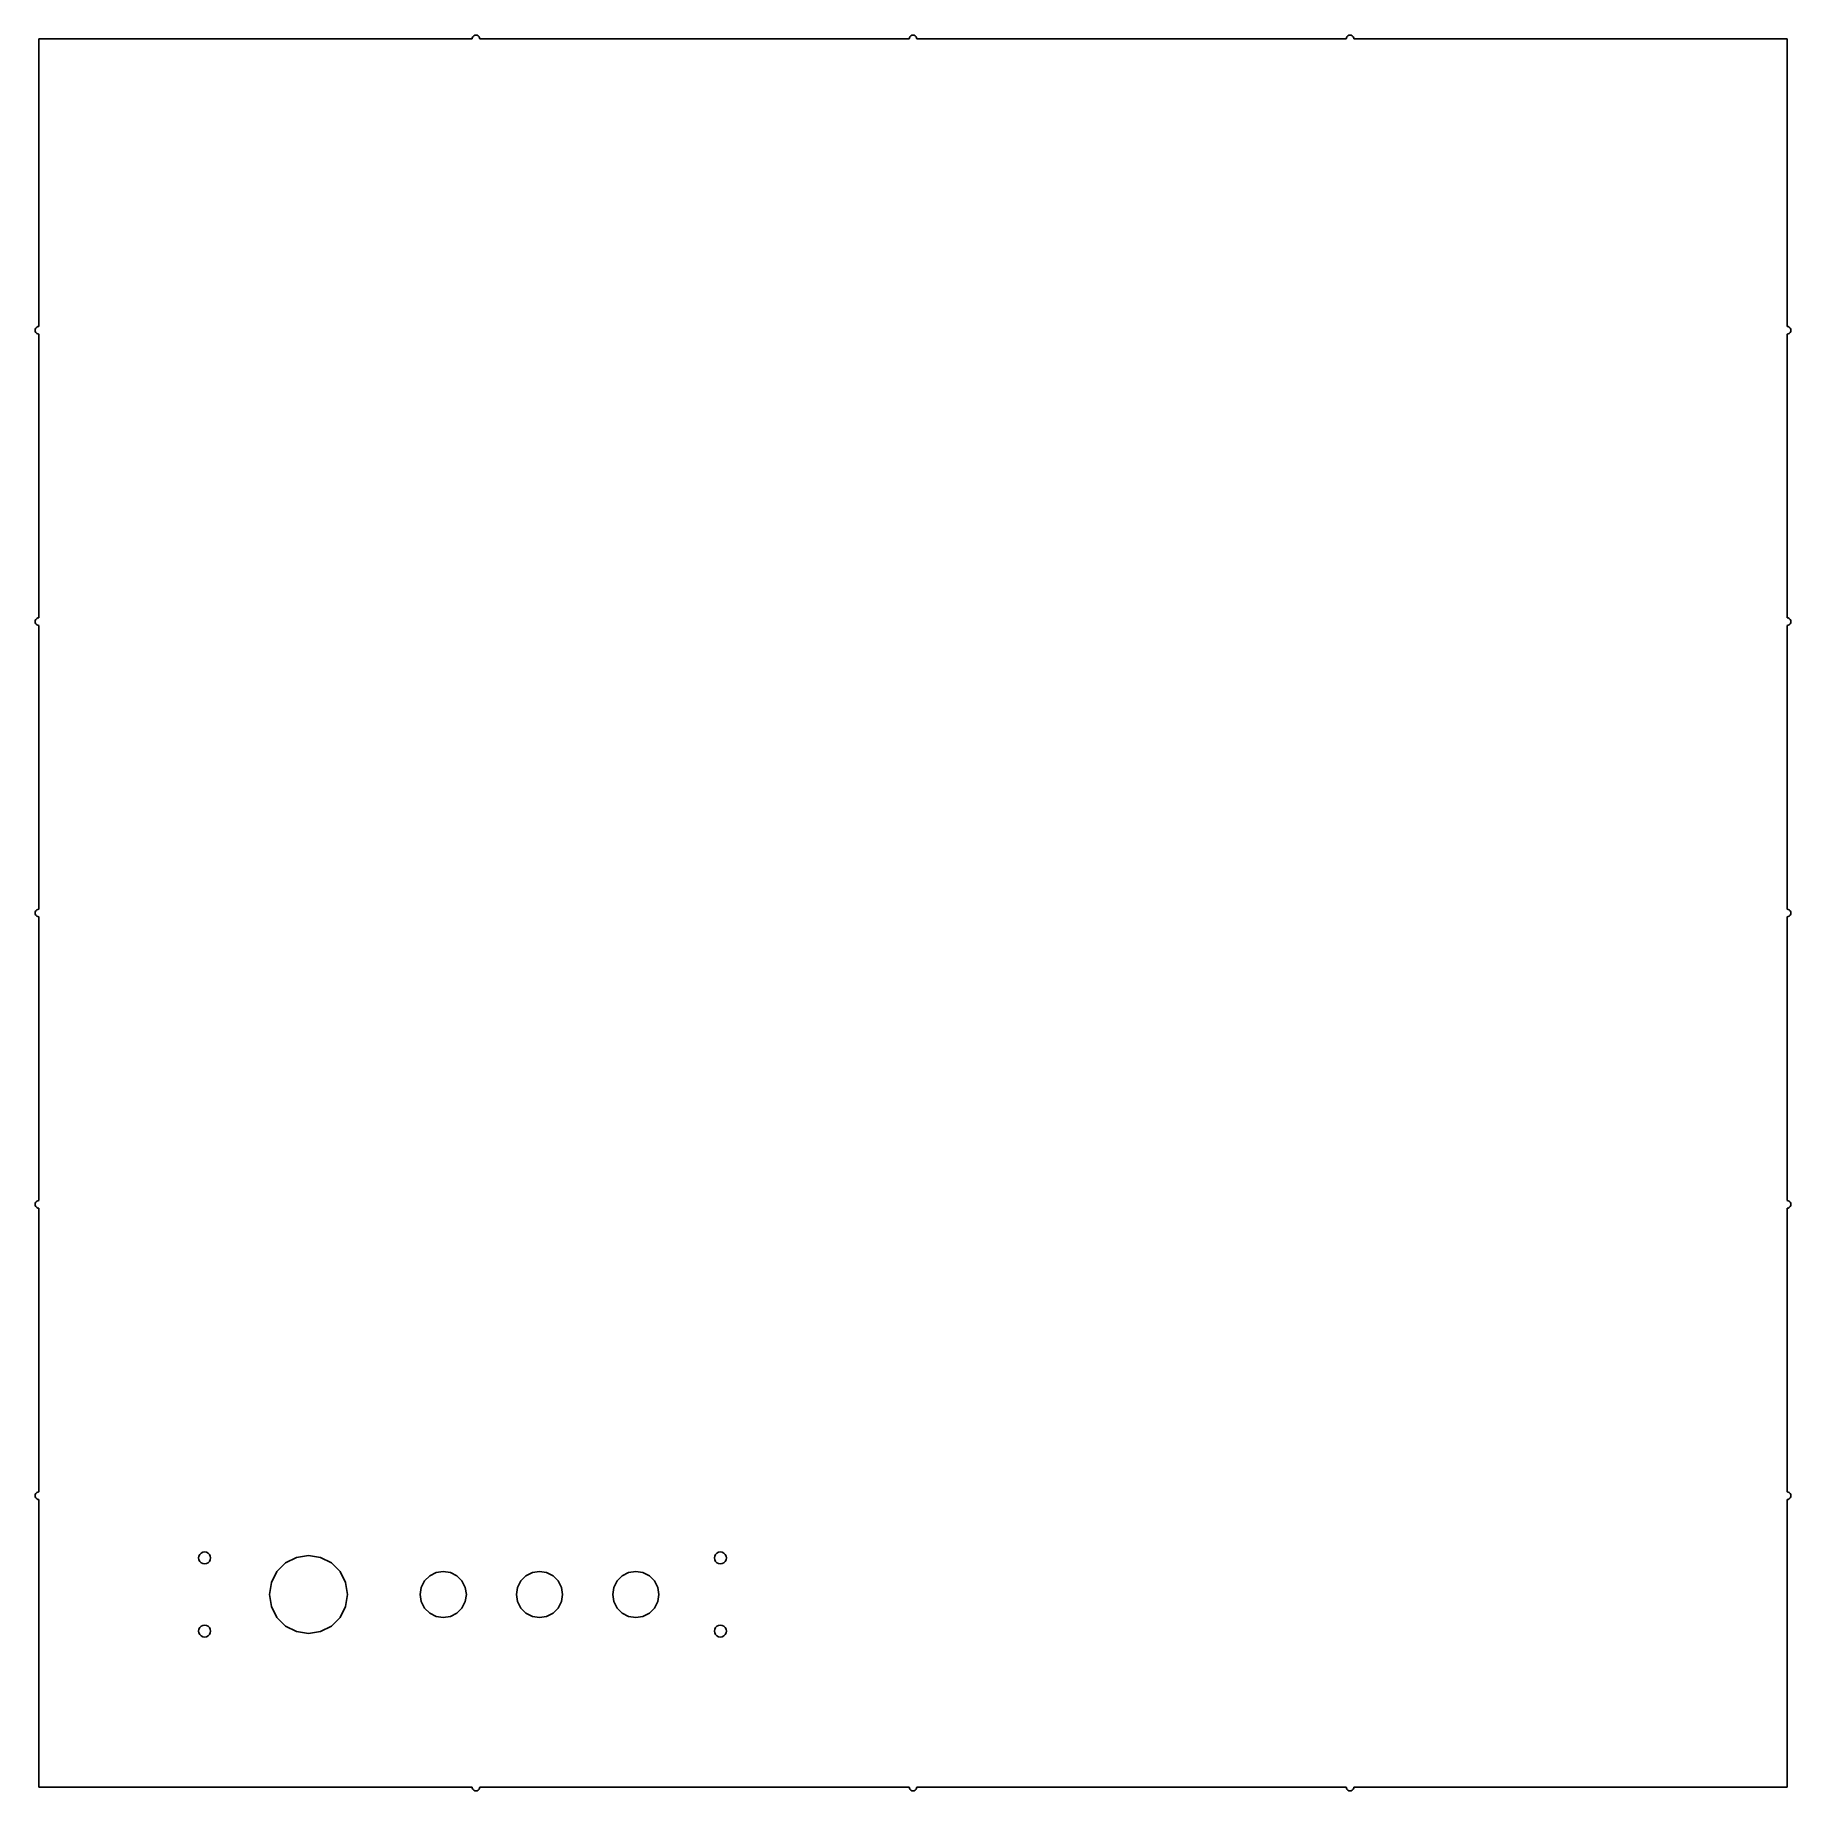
# Model space of a CAD drawing. Header units: metres. Extents: x -1 to 455, y -1 to 455.
import ezdxf

# ---------------------------------------------------------------- set-up
doc = ezdxf.new("R2010")
doc.units = ezdxf.units.M

msp = doc.modelspace()

# ---------------------------------------------------------------- linework, layer by layer
for p, q in [((112.5, 454), (0, 454)), ((0, 454), (0, 379.333)), ((112.549, 454.309), (112.5, 454)), ((112.691, 454.588), (112.549, 454.309)), ((112.912, 454.809), (112.691, 454.588)), ((113.191, 454.951), (112.912, 454.809)), ((113.5, 455), (113.191, 454.951)), ((113.809, 454.951), (113.5, 455)), ((114.088, 454.809), (113.809, 454.951)), ((114.309, 454.588), (114.088, 454.809)), ((114.451, 454.309), (114.309, 454.588)), ((114.5, 454), (114.451, 454.309)), ((226, 454), (114.5, 454)), ((226.049, 454.309), (226, 454)), ((226.191, 454.588), (226.049, 454.309)), ((226.412, 454.809), (226.191, 454.588)), ((226.691, 454.951), (226.412, 454.809)), ((227, 455), (226.691, 454.951)), ((227.309, 454.951), (227, 455)), ((227.588, 454.809), (227.309, 454.951)), ((227.809, 454.588), (227.588, 454.809)), ((227.951, 454.309), (227.809, 454.588)), ((228, 454), (227.951, 454.309)), ((339.5, 454), (228, 454)), ((339.549, 454.309), (339.5, 454)), ((339.691, 454.588), (339.549, 454.309)), ((339.912, 454.809), (339.691, 454.588)), ((340.191, 454.951), (339.912, 454.809)), ((340.5, 455), (340.191, 454.951)), ((340.809, 454.951), (340.5, 455)), ((341.088, 454.809), (340.809, 454.951)), ((341.309, 454.588), (341.088, 454.809)), ((341.451, 454.309), (341.309, 454.588)), ((341.5, 454), (341.451, 454.309)), ((454, 454), (341.5, 454)), ((454, 379.333), (454, 454)), ((-0.95105, 378.642), (-1, 378.333)), ((-0.809006, 378.921), (-0.95105, 378.642)), ((-0.587784, 379.142), (-0.809006, 378.921)), ((-0.309006, 379.284), (-0.587784, 379.142)), ((0, 379.333), (-0.309006, 379.284)), ((454.309, 379.284), (454, 379.333)), ((454.588, 379.142), (454.309, 379.284)), ((454.809, 378.921), (454.588, 379.142)), ((454.951, 378.642), (454.809, 378.921)), ((455, 378.333), (454.951, 378.642)), ((-1, 378.333), (-0.95105, 378.024)), ((-0.95105, 378.024), (-0.809006, 377.746)), ((-0.809006, 377.746), (-0.587784, 377.524)), ((-0.587784, 377.524), (-0.309006, 377.382)), ((-0.309006, 377.382), (0, 377.333)), ((0, 377.333), (0, 303.667)), ((454, 377.333), (454.309, 377.382)), ((454, 303.667), (454, 377.333)), ((454.309, 377.382), (454.588, 377.524)), ((454.588, 377.524), (454.809, 377.746)), ((454.809, 377.746), (454.951, 378.024)), ((454.951, 378.024), (455, 378.333)), ((-0.95105, 302.976), (-1, 302.667)), ((-1, 302.667), (-0.95105, 302.358)), ((-0.809006, 303.254), (-0.95105, 302.976)), ((-0.95105, 302.358), (-0.809006, 302.079)), ((-0.587784, 303.476), (-0.809006, 303.254)), ((-0.809006, 302.079), (-0.587784, 301.858)), ((-0.309006, 303.618), (-0.587784, 303.476)), ((-0.587784, 301.858), (-0.309006, 301.716)), ((0, 303.667), (-0.309006, 303.618)), ((-0.309006, 301.716), (0, 301.667)), ((0, 301.667), (0, 228)), ((454.309, 303.618), (454, 303.667)), ((454, 301.667), (454.309, 301.716)), ((454, 228), (454, 301.667)), ((454.588, 303.476), (454.309, 303.618)), ((454.309, 301.716), (454.588, 301.858)), ((454.809, 303.254), (454.588, 303.476)), ((454.588, 301.858), (454.809, 302.079)), ((454.951, 302.976), (454.809, 303.254)), ((454.809, 302.079), (454.951, 302.358)), ((455, 302.667), (454.951, 302.976)), ((454.951, 302.358), (455, 302.667)), ((0, 228), (-0.309006, 227.951)), ((454.309, 227.951), (454, 228)), ((-0.95105, 227.309), (-1, 227)), ((-1, 227), (-0.95105, 226.691)), ((-0.809006, 227.588), (-0.95105, 227.309)), ((-0.95105, 226.691), (-0.809006, 226.412)), ((-0.587784, 227.809), (-0.809006, 227.588)), ((-0.809006, 226.412), (-0.587784, 226.191)), ((-0.309006, 227.951), (-0.587784, 227.809)), ((-0.587784, 226.191), (-0.309006, 226.049)), ((-0.309006, 226.049), (0, 226)), ((0, 226), (0, 152.333)), ((454, 226), (454.309, 226.049)), ((454, 152.333), (454, 226)), ((454.588, 227.809), (454.309, 227.951)), ((454.309, 226.049), (454.588, 226.191)), ((454.809, 227.588), (454.588, 227.809)), ((454.588, 226.191), (454.809, 226.412)), ((454.951, 227.309), (454.809, 227.588)), ((454.809, 226.412), (454.951, 226.691)), ((455, 227), (454.951, 227.309)), ((454.951, 226.691), (455, 227)), ((-0.95105, 151.642), (-1, 151.333)), ((-1, 151.333), (-0.95105, 151.024)), ((-0.809006, 151.921), (-0.95105, 151.642)), ((-0.95105, 151.024), (-0.809006, 150.746)), ((-0.587784, 152.142), (-0.809006, 151.921)), ((-0.809006, 150.746), (-0.587784, 150.524)), ((-0.309006, 152.284), (-0.587784, 152.142)), ((-0.587784, 150.524), (-0.309006, 150.382)), ((0, 152.333), (-0.309006, 152.284)), ((454.309, 152.284), (454, 152.333)), ((454.588, 152.142), (454.309, 152.284)), ((454.309, 150.382), (454.588, 150.524)), ((454.809, 151.921), (454.588, 152.142)), ((454.588, 150.524), (454.809, 150.746)), ((454.951, 151.642), (454.809, 151.921)), ((454.809, 150.746), (454.951, 151.024)), ((455, 151.333), (454.951, 151.642)), ((454.951, 151.024), (455, 151.333)), ((-0.309006, 150.382), (0, 150.333)), ((0, 150.333), (0, 76.6667)), ((454, 150.333), (454.309, 150.382)), ((454, 76.6667), (454, 150.333)), ((-0.95105, 75.9757), (-1, 75.6667)), ((-1, 75.6667), (-0.95105, 75.3576)), ((-0.809006, 76.2544), (-0.95105, 75.9757)), ((-0.95105, 75.3576), (-0.809006, 75.0789)), ((-0.587784, 76.4757), (-0.809006, 76.2544)), ((-0.809006, 75.0789), (-0.587784, 74.8576)), ((-0.309006, 76.6177), (-0.587784, 76.4757)), ((-0.587784, 74.8576), (-0.309006, 74.7156)), ((0, 76.6667), (-0.309006, 76.6177)), ((-0.309006, 74.7156), (0, 74.6667)), ((0, 74.6667), (0, 0)), ((454.309, 76.6177), (454, 76.6667)), ((454, 74.6667), (454.309, 74.7156)), ((454, 0), (454, 74.6667)), ((454.588, 76.4757), (454.309, 76.6177)), ((454.309, 74.7156), (454.588, 74.8576)), ((454.809, 76.2544), (454.588, 76.4757)), ((454.588, 74.8576), (454.809, 75.0789)), ((454.951, 75.9757), (454.809, 76.2544)), ((454.809, 75.0789), (454.951, 75.3576)), ((455, 75.6667), (454.951, 75.9757)), ((454.951, 75.3576), (455, 75.6667)), ((41.45, 59.5), (41.5259, 59.979)), ((41.5259, 59.021), (41.45, 59.5)), ((41.5259, 59.979), (41.746, 60.4111)), ((41.746, 60.4111), (42.0889, 60.754)), ((42.0889, 60.754), (42.521, 60.9741)), ((42.521, 60.9741), (43, 61.05)), ((43, 61.05), (43.479, 60.9741)), ((43.479, 60.9741), (43.9111, 60.754)), ((43.9111, 60.754), (44.254, 60.4111)), ((44.254, 60.4111), (44.4742, 59.979)), ((44.4742, 59.979), (44.55, 59.5)), ((44.55, 59.5), (44.4742, 59.021)), ((64.0487, 58.1913), (66.8712, 59.6294)), ((66.8712, 59.6294), (70, 60.125)), ((70, 60.125), (73.1288, 59.6294)), ((73.1288, 59.6294), (75.9513, 58.1913)), ((175.45, 59.5), (175.526, 59.979)), ((175.526, 59.021), (175.45, 59.5)), ((175.526, 59.979), (175.746, 60.4111)), ((175.746, 60.4111), (176.089, 60.754)), ((176.089, 60.754), (176.521, 60.9741)), ((176.521, 60.9741), (177, 61.05)), ((177, 61.05), (177.479, 60.9741)), ((177.479, 60.9741), (177.911, 60.754)), ((177.911, 60.754), (178.254, 60.4111)), ((178.254, 60.4111), (178.474, 59.979)), ((178.474, 59.979), (178.55, 59.5)), ((178.55, 59.5), (178.474, 59.021)), ((41.746, 58.5889), (41.5259, 59.021)), ((42.0889, 58.246), (41.746, 58.5889)), ((42.521, 58.0258), (42.0889, 58.246)), ((43, 57.95), (42.521, 58.0258)), ((43.479, 58.0258), (43, 57.95)), ((43.9111, 58.246), (43.479, 58.0258)), ((44.254, 58.5889), (43.9111, 58.246)), ((44.4742, 59.021), (44.254, 58.5889)), ((60.3706, 53.1288), (61.8087, 55.9513)), ((61.8087, 55.9513), (64.0487, 58.1913)), ((75.9513, 58.1913), (78.1913, 55.9513)), ((78.1913, 55.9513), (79.6295, 53.1288)), ((100.146, 53.5267), (101.473, 54.8541)), ((101.473, 54.8541), (103.146, 55.7063)), ((103.146, 55.7063), (105, 56)), ((105, 56), (106.854, 55.7063)), ((106.854, 55.7063), (108.527, 54.8541)), ((108.527, 54.8541), (109.854, 53.5267)), ((125.146, 53.5267), (126.473, 54.8541)), ((126.473, 54.8541), (128.146, 55.7063)), ((128.146, 55.7063), (130, 56)), ((130, 56), (131.854, 55.7063)), ((131.854, 55.7063), (133.527, 54.8541)), ((133.527, 54.8541), (134.854, 53.5267)), ((150.146, 53.5267), (151.473, 54.8541)), ((151.473, 54.8541), (153.146, 55.7063)), ((153.146, 55.7063), (155, 56)), ((155, 56), (156.854, 55.7063)), ((156.854, 55.7063), (158.527, 54.8541)), ((158.527, 54.8541), (159.854, 53.5267)), ((175.746, 58.5889), (175.526, 59.021)), ((176.089, 58.246), (175.746, 58.5889)), ((176.521, 58.0258), (176.089, 58.246)), ((177, 57.95), (176.521, 58.0258)), ((177.479, 58.0258), (177, 57.95)), ((177.911, 58.246), (177.479, 58.0258)), ((178.254, 58.5889), (177.911, 58.246)), ((178.474, 59.021), (178.254, 58.5889)), ((59.875, 50), (60.3706, 53.1288)), ((79.6295, 53.1288), (80.125, 50)), ((99, 50), (99.2937, 51.8541)), ((99.2937, 51.8541), (100.146, 53.5267)), ((109.854, 53.5267), (110.706, 51.8541)), ((110.706, 51.8541), (111, 50)), ((124, 50), (124.294, 51.8541)), ((124.294, 51.8541), (125.146, 53.5267)), ((134.854, 53.5267), (135.706, 51.8541)), ((135.706, 51.8541), (136, 50)), ((149, 50), (149.294, 51.8541)), ((149.294, 51.8541), (150.146, 53.5267)), ((159.854, 53.5267), (160.706, 51.8541)), ((160.706, 51.8541), (161, 50)), ((60.3706, 46.8712), (59.875, 50)), ((61.8087, 44.0487), (60.3706, 46.8712)), ((79.6295, 46.8712), (78.1913, 44.0487)), ((80.125, 50), (79.6295, 46.8712)), ((99.2937, 48.1459), (99, 50)), ((100.146, 46.4733), (99.2937, 48.1459)), ((101.473, 45.1459), (100.146, 46.4733)), ((109.854, 46.4733), (108.527, 45.1459)), ((110.706, 48.1459), (109.854, 46.4733)), ((111, 50), (110.706, 48.1459)), ((124.294, 48.1459), (124, 50)), ((125.146, 46.4733), (124.294, 48.1459)), ((126.473, 45.1459), (125.146, 46.4733)), ((134.854, 46.4733), (133.527, 45.1459)), ((135.706, 48.1459), (134.854, 46.4733)), ((136, 50), (135.706, 48.1459)), ((149.294, 48.1459), (149, 50)), ((150.146, 46.4733), (149.294, 48.1459)), ((151.473, 45.1459), (150.146, 46.4733)), ((159.854, 46.4733), (158.527, 45.1459)), ((160.706, 48.1459), (159.854, 46.4733)), ((161, 50), (160.706, 48.1459)), ((41.5259, 40.979), (41.746, 41.4111)), ((41.746, 41.4111), (42.0889, 41.754)), ((42.0889, 41.754), (42.521, 41.9742)), ((42.521, 41.9742), (43, 42.05)), ((43, 42.05), (43.479, 41.9742)), ((43.479, 41.9742), (43.9111, 41.754)), ((43.9111, 41.754), (44.254, 41.4111)), ((44.254, 41.4111), (44.4742, 40.979)), ((64.0487, 41.8087), (61.8087, 44.0487)), ((66.8712, 40.3706), (64.0487, 41.8087)), ((75.9513, 41.8087), (73.1288, 40.3706)), ((78.1913, 44.0487), (75.9513, 41.8087)), ((103.146, 44.2937), (101.473, 45.1459)), ((105, 44), (103.146, 44.2937)), ((106.854, 44.2937), (105, 44)), ((108.527, 45.1459), (106.854, 44.2937)), ((128.146, 44.2937), (126.473, 45.1459)), ((130, 44), (128.146, 44.2937)), ((131.854, 44.2937), (130, 44)), ((133.527, 45.1459), (131.854, 44.2937)), ((153.146, 44.2937), (151.473, 45.1459)), ((155, 44), (153.146, 44.2937)), ((156.854, 44.2937), (155, 44)), ((158.527, 45.1459), (156.854, 44.2937)), ((175.526, 40.979), (175.746, 41.4111)), ((175.746, 41.4111), (176.089, 41.754)), ((176.089, 41.754), (176.521, 41.9742)), ((176.521, 41.9742), (177, 42.05)), ((177, 42.05), (177.479, 41.9742)), ((177.479, 41.9742), (177.911, 41.754)), ((177.911, 41.754), (178.254, 41.4111)), ((178.254, 41.4111), (178.474, 40.979)), ((41.45, 40.5), (41.5259, 40.979)), ((41.5259, 40.021), (41.45, 40.5)), ((41.746, 39.5889), (41.5259, 40.021)), ((42.0889, 39.246), (41.746, 39.5889)), ((42.521, 39.0259), (42.0889, 39.246)), ((43, 38.95), (42.521, 39.0259)), ((43.479, 39.0259), (43, 38.95)), ((43.9111, 39.246), (43.479, 39.0259)), ((44.254, 39.5889), (43.9111, 39.246)), ((44.4742, 40.021), (44.254, 39.5889)), ((44.4742, 40.979), (44.55, 40.5)), ((44.55, 40.5), (44.4742, 40.021)), ((70, 39.875), (66.8712, 40.3706)), ((73.1288, 40.3706), (70, 39.875)), ((175.45, 40.5), (175.526, 40.979)), ((175.526, 40.021), (175.45, 40.5)), ((175.746, 39.5889), (175.526, 40.021)), ((176.089, 39.246), (175.746, 39.5889)), ((176.521, 39.0259), (176.089, 39.246)), ((177, 38.95), (176.521, 39.0259)), ((177.479, 39.0259), (177, 38.95)), ((177.911, 39.246), (177.479, 39.0259)), ((178.254, 39.5889), (177.911, 39.246)), ((178.474, 40.021), (178.254, 39.5889)), ((178.474, 40.979), (178.55, 40.5)), ((178.55, 40.5), (178.474, 40.021)), ((0, 0), (112.5, 0)), ((112.5, 0), (112.549, -0.309006)), ((114.451, -0.309006), (114.5, 0)), ((114.5, 0), (226, 0)), ((226, 0), (226.049, -0.309006)), ((227.951, -0.309006), (228, 0)), ((228, 0), (339.5, 0)), ((339.5, 0), (339.549, -0.309006)), ((341.451, -0.309006), (341.5, 0)), ((341.5, 0), (454, 0)), ((112.549, -0.309006), (112.691, -0.587784)), ((112.691, -0.587784), (112.912, -0.809006)), ((112.912, -0.809006), (113.191, -0.95105)), ((113.191, -0.95105), (113.5, -1)), ((113.5, -1), (113.809, -0.95105)), ((113.809, -0.95105), (114.088, -0.809006)), ((114.088, -0.809006), (114.309, -0.587784)), ((114.309, -0.587784), (114.451, -0.309006)), ((226.049, -0.309006), (226.191, -0.587784)), ((226.191, -0.587784), (226.412, -0.809006)), ((226.412, -0.809006), (226.691, -0.95105)), ((226.691, -0.95105), (227, -1)), ((227, -1), (227.309, -0.95105)), ((227.309, -0.95105), (227.588, -0.809006)), ((227.588, -0.809006), (227.809, -0.587784)), ((227.809, -0.587784), (227.951, -0.309006)), ((339.549, -0.309006), (339.691, -0.587784)), ((339.691, -0.587784), (339.912, -0.809006)), ((339.912, -0.809006), (340.191, -0.95105)), ((340.191, -0.95105), (340.5, -1)), ((340.5, -1), (340.809, -0.95105)), ((340.809, -0.95105), (341.088, -0.809006)), ((341.088, -0.809006), (341.309, -0.587784)), ((341.309, -0.587784), (341.451, -0.309006))]:
    msp.add_line(p, q)

doc.saveas('drawing.dxf')
